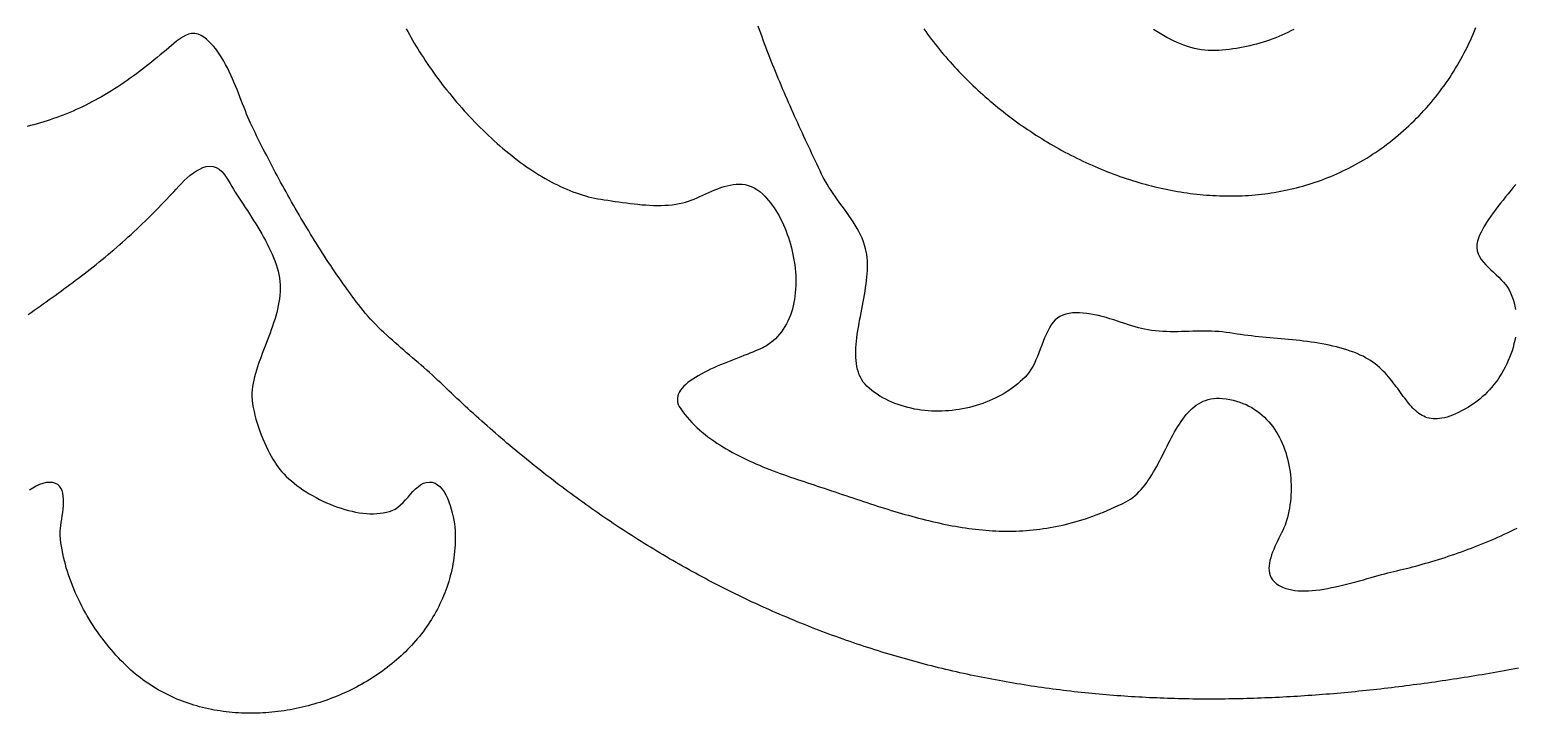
# Model space of a CAD drawing. Header units: millimetres. Extents: x 30 to 1626, y 31 to 955.
# Drawn here: x 827.7 to 1226.7, y 55.5 to 239 of the extents above; entities that cross this region are included whole.
import ezdxf

# ---------------------------------------------------------------- set-up
doc = ezdxf.new("R2010")
doc.units = ezdxf.units.MM
doc.layers.add('0_0_0', color=3, linetype='Continuous')

msp = doc.modelspace()

# ---------------------------------------------------------------- linework, layer by layer
at = {"layer": '0_0_0'}
for points in [[(1226.76, 156.5), (1226.59, 155.57), (1226.38, 154.65), (1226.14, 153.74), (1225.87, 152.83), (1225.56, 151.93), (1225.23, 151.05), (1224.86, 150.17), (1224.47, 149.31), (1224.05, 148.46), (1223.6, 147.62), (1223.13, 146.81), (1222.63, 146.01), (1222.11, 145.23), (1221.57, 144.47), (1221, 143.73), (1220.42, 143.02), (1219.82, 142.33), (1219.19, 141.67), (1218.55, 141.03), (1217.89, 140.43), (1217.22, 139.85), (1216.53, 139.3), (1215.83, 138.79), (1215.11, 138.31), (1214.15, 137.71), (1213.22, 137.16), (1212.34, 136.68), (1211.48, 136.24), (1210.67, 135.86), (1209.88, 135.53), (1209.13, 135.25), (1208.41, 135.02), (1207.72, 134.83), (1207.05, 134.69), (1206.41, 134.6), (1205.8, 134.55), (1205.22, 134.53), (1204.65, 134.56), (1204.11, 134.62), (1203.59, 134.73), (1203.09, 134.86), (1202.61, 135.03), (1202.14, 135.23), (1201.69, 135.47), (1201.25, 135.73), (1200.83, 136.02), (1200.42, 136.33), (1200.01, 136.67), (1199.62, 137.03), (1199.24, 137.42), (1198.86, 137.82), (1198.49, 138.25), (1198.12, 138.69), (1197.75, 139.14), (1197.39, 139.61), (1197.03, 140.1), (1196.66, 140.59), (1196.3, 141.1), (1195.93, 141.61), (1195.55, 142.13), (1195.17, 142.66), (1194.78, 143.18), (1194.39, 143.72), (1193.98, 144.25), (1193.56, 144.78), (1193.13, 145.31), (1192.69, 145.84), (1192.23, 146.36), (1191.76, 146.87), (1191.27, 147.38), (1190.76, 147.88), (1190.23, 148.36), (1189.67, 148.84), (1189.1, 149.3), (1188.5, 149.75), (1187.88, 150.17), (1187.23, 150.58), (1186.55, 150.97), (1185.85, 151.34), (1185.11, 151.69), (1184.23, 152.07), (1183.34, 152.42), (1182.43, 152.75), (1181.52, 153.06), (1180.59, 153.35), (1179.65, 153.62), (1178.71, 153.87), (1177.75, 154.1), (1176.79, 154.31), (1175.82, 154.51), (1174.84, 154.7), (1173.86, 154.87), (1172.87, 155.03), (1171.88, 155.17), (1170.89, 155.31), (1169.89, 155.44), (1168.88, 155.55), (1167.88, 155.67), (1166.87, 155.77), (1165.86, 155.87), (1164.86, 155.97), (1163.85, 156.06), (1162.84, 156.15), (1161.83, 156.24), (1160.83, 156.33), (1159.83, 156.42), (1158.83, 156.51), (1157.84, 156.61), (1156.85, 156.7), (1155.87, 156.81), (1154.89, 156.92), (1153.92, 157.04), (1152.96, 157.16), (1152, 157.3), (1151.05, 157.45), (1150.11, 157.6), (1149.12, 157.76), (1148.13, 157.88), (1147.13, 157.97), (1146.13, 158.04), (1145.13, 158.08), (1144.13, 158.1), (1143.12, 158.11), (1142.11, 158.1), (1141.1, 158.08), (1140.09, 158.06), (1139.08, 158.03), (1138.08, 158), (1137.07, 157.97), (1136.06, 157.95), (1135.05, 157.94), (1134.05, 157.95), (1133.05, 157.96), (1132.05, 158), (1131.05, 158.07), (1130.06, 158.15), (1129.07, 158.27), (1128.09, 158.42), (1127.11, 158.61), (1126.34, 158.79), (1125.52, 159.01), (1124.66, 159.25), (1123.76, 159.53), (1122.84, 159.82), (1121.89, 160.13), (1120.91, 160.45), (1119.91, 160.78), (1118.9, 161.1), (1117.88, 161.41), (1116.85, 161.72), (1115.81, 162), (1114.78, 162.26), (1113.74, 162.5), (1112.72, 162.69), (1111.7, 162.85), (1110.7, 162.96), (1109.72, 163.03), (1108.76, 163.03), (1107.82, 162.98), (1106.92, 162.85), (1106.04, 162.66), (1105.21, 162.38), (1104.42, 162.02), (1103.77, 161.61), (1103.18, 161.09), (1102.63, 160.47), (1102.11, 159.76), (1101.63, 158.98), (1101.17, 158.13), (1100.74, 157.22), (1100.33, 156.28), (1099.93, 155.3), (1099.54, 154.3), (1099.15, 153.3), (1098.77, 152.3), (1098.38, 151.31), (1097.97, 150.36), (1097.56, 149.44), (1097.12, 148.57), (1096.66, 147.77), (1096.17, 147.04), (1095.65, 146.39), (1095.05, 145.76), (1094.42, 145.14), (1093.78, 144.54), (1093.11, 143.96), (1092.42, 143.41), (1091.71, 142.87), (1090.98, 142.36), (1090.23, 141.86), (1089.47, 141.39), (1088.68, 140.94), (1087.89, 140.51), (1087.07, 140.1), (1086.24, 139.71), (1085.4, 139.35), (1084.55, 139), (1083.68, 138.68), (1082.81, 138.39), (1081.92, 138.11), (1081.03, 137.86), (1080.13, 137.63), (1079.22, 137.42), (1078.3, 137.24), (1077.38, 137.08), (1076.46, 136.94), (1075.53, 136.83), (1074.6, 136.74), (1073.67, 136.67), (1072.74, 136.63), (1071.81, 136.61), (1070.87, 136.62), (1069.95, 136.65), (1069.02, 136.71), (1068.1, 136.79), (1067.18, 136.9), (1066.27, 137.04), (1065.36, 137.19), (1064.46, 137.38), (1063.57, 137.59), (1062.69, 137.83), (1061.82, 138.09), (1060.96, 138.38), (1060.12, 138.69), (1059.28, 139.03), (1058.46, 139.4), (1057.65, 139.8), (1056.86, 140.22), (1056.09, 140.67), (1055.33, 141.15), (1054.59, 141.66), (1053.87, 142.19), (1053.17, 142.75), (1052.6, 143.28), (1052.08, 143.83), (1051.62, 144.42), (1051.21, 145.05), (1050.86, 145.7), (1050.55, 146.38), (1050.29, 147.09), (1050.08, 147.83), (1049.91, 148.59), (1049.78, 149.37), (1049.69, 150.18), (1049.63, 151), (1049.6, 151.85), (1049.61, 152.71), (1049.64, 153.59), (1049.7, 154.49), (1049.78, 155.4), (1049.89, 156.32), (1050.01, 157.25), (1050.15, 158.2), (1050.3, 159.15), (1050.47, 160.11), (1050.64, 161.07), (1050.82, 162.04), (1051.01, 163.01), (1051.2, 163.98), (1051.38, 164.96), (1051.57, 165.93), (1051.75, 166.9), (1051.92, 167.86), (1052.08, 168.82), (1052.24, 169.78), (1052.37, 170.73), (1052.49, 171.66), (1052.59, 172.59), (1052.67, 173.5), (1052.73, 174.4), (1052.76, 175.29), (1052.76, 176.16), (1052.73, 177.01), (1052.67, 177.85), (1052.57, 178.66), (1052.43, 179.45), (1052.25, 180.22), (1051.98, 181.17), (1051.65, 182.1), (1051.28, 183.02), (1050.87, 183.92), (1050.42, 184.81), (1049.93, 185.69), (1049.42, 186.56), (1048.88, 187.42), (1048.32, 188.28), (1047.74, 189.13), (1047.15, 189.97), (1046.55, 190.81), (1045.94, 191.65), (1045.33, 192.49), (1044.72, 193.33), (1044.12, 194.17), (1043.53, 195.02), (1042.96, 195.86), (1042.4, 196.72), (1041.87, 197.58), (1041.36, 198.45), (1040.88, 199.33), (1040.43, 200.22), (1040, 201.14), (1039.56, 202.06), (1039.12, 202.98), (1038.69, 203.9), (1038.26, 204.82), (1037.82, 205.73), (1037.39, 206.65), (1036.96, 207.57), (1036.54, 208.49), (1036.11, 209.41), (1035.68, 210.32), (1035.26, 211.24), (1034.84, 212.16), (1034.42, 213.08), (1034, 213.99), (1033.58, 214.91), (1033.17, 215.83), (1032.76, 216.75), (1032.35, 217.67), (1031.94, 218.59), (1031.54, 219.51), (1031.13, 220.43), (1030.73, 221.35), (1030.34, 222.27), (1029.94, 223.19), (1029.55, 224.12), (1029.16, 225.04), (1028.78, 225.96), (1028.39, 226.89), (1028.02, 227.81), (1027.64, 228.74), (1027.27, 229.67), (1026.9, 230.6), (1026.53, 231.53), (1026.17, 232.46), (1025.81, 233.4), (1025.46, 234.33), (1025.1, 235.27), (1024.76, 236.2), (1024.41, 237.14), (1024.07, 238.08), (1023.74, 239.02), (1023.41, 239.97)], [(1067.88, 239.23), (1068.38, 238.53), (1068.89, 237.84), (1069.4, 237.14), (1069.92, 236.45), (1070.45, 235.77), (1070.99, 235.08), (1071.53, 234.4), (1072.08, 233.73), (1072.63, 233.05), (1073.2, 232.38), (1073.76, 231.72), (1074.34, 231.06), (1074.92, 230.4), (1075.51, 229.75), (1076.1, 229.1), (1076.7, 228.45), (1077.31, 227.81), (1077.92, 227.17), (1078.54, 226.54), (1079.17, 225.91), (1079.8, 225.28), (1080.43, 224.66), (1081.07, 224.05), (1081.72, 223.44), (1082.37, 222.83), (1083.03, 222.23), (1083.7, 221.63), (1084.37, 221.04), (1085.04, 220.45), (1085.72, 219.87), (1086.4, 219.29), (1087.09, 218.71), (1087.79, 218.15), (1088.49, 217.58), (1089.19, 217.03), (1089.9, 216.47), (1090.62, 215.93), (1091.33, 215.38), (1092.06, 214.85), (1092.79, 214.32), (1093.52, 213.79), (1094.25, 213.27), (1095, 212.76), (1095.74, 212.25), (1096.49, 211.75), (1097.24, 211.25), (1098, 210.76), (1098.76, 210.28), (1099.53, 209.8), (1100.3, 209.32), (1101.07, 208.86), (1101.84, 208.4), (1102.62, 207.94), (1103.41, 207.5), (1104.19, 207.05), (1104.98, 206.62), (1105.78, 206.19), (1106.58, 205.77), (1107.38, 205.35), (1108.18, 204.95), (1108.98, 204.54), (1109.79, 204.15), (1110.61, 203.76), (1111.42, 203.38), (1112.24, 203.01), (1113.06, 202.64), (1113.88, 202.28), (1114.71, 201.93), (1115.54, 201.58), (1116.37, 201.24), (1117.2, 200.91), (1118.03, 200.59), (1118.87, 200.27), (1119.71, 199.97), (1120.55, 199.66), (1121.4, 199.37), (1122.24, 199.09), (1123.09, 198.81), (1123.94, 198.54), (1124.79, 198.28), (1125.64, 198.02), (1126.49, 197.78), (1127.35, 197.54), (1128.21, 197.31), (1129.07, 197.09), (1129.93, 196.88), (1130.79, 196.67), (1131.65, 196.47), (1132.51, 196.29), (1133.38, 196.11), (1134.24, 195.94), (1135.11, 195.77), (1135.97, 195.62), (1136.84, 195.48), (1137.71, 195.34), (1138.58, 195.21), (1139.45, 195.09), (1140.32, 194.98), (1141.19, 194.88), (1142.06, 194.79), (1142.93, 194.71), (1143.8, 194.64), (1144.67, 194.57), (1145.54, 194.52), (1146.41, 194.48), (1147.29, 194.44), (1148.16, 194.42), (1149.03, 194.4), (1149.9, 194.39), (1150.77, 194.4), (1151.64, 194.41), (1152.51, 194.43), (1153.37, 194.46), (1154.24, 194.51), (1155.11, 194.56), (1155.98, 194.62), (1156.84, 194.7), (1157.71, 194.78), (1158.57, 194.87), (1159.43, 194.98), (1160.29, 195.09), (1161.15, 195.21), (1162.01, 195.35), (1162.87, 195.5), (1163.73, 195.65), (1164.58, 195.82), (1165.43, 196), (1166.29, 196.18), (1167.14, 196.38), (1167.98, 196.59), (1168.83, 196.82), (1169.67, 197.05), (1170.52, 197.29), (1171.36, 197.55), (1172.2, 197.81), (1173.03, 198.09), (1173.87, 198.38), (1174.7, 198.68), (1175.53, 198.99), (1176.35, 199.31), (1177.18, 199.64), (1178, 199.99), (1178.82, 200.35), (1179.63, 200.72), (1180.45, 201.1), (1181.26, 201.49), (1182.07, 201.9), (1182.87, 202.31), (1183.67, 202.74), (1184.47, 203.18), (1185.26, 203.64), (1186.06, 204.1), (1186.84, 204.58), (1187.63, 205.07), (1188.41, 205.58), (1189.19, 206.09), (1189.96, 206.62), (1190.73, 207.16), (1191.5, 207.71), (1192.26, 208.28), (1193.02, 208.86), (1193.79, 209.46), (1194.54, 210.07), (1195.29, 210.68), (1196.03, 211.31), (1196.76, 211.95), (1197.47, 212.59), (1198.18, 213.24), (1198.88, 213.91), (1199.57, 214.57), (1200.25, 215.25), (1200.91, 215.94), (1201.57, 216.63), (1202.22, 217.33), (1202.86, 218.04), (1203.49, 218.76), (1204.11, 219.48), (1204.72, 220.21), (1205.31, 220.95), (1205.9, 221.7), (1206.48, 222.45), (1207.05, 223.21), (1207.6, 223.97), (1208.15, 224.75), (1208.68, 225.53), (1209.21, 226.31), (1209.72, 227.1), (1210.23, 227.9), (1210.72, 228.7), (1211.2, 229.51), (1211.67, 230.32), (1212.14, 231.14), (1212.59, 231.97), (1213.03, 232.8), (1213.45, 233.63), (1213.87, 234.47), (1214.28, 235.32), (1214.67, 236.17), (1215.06, 237.02), (1215.43, 237.88), (1215.79, 238.74), (1216.14, 239.61)], [(1227.62, 67.57), (1226.65, 67.39), (1225.67, 67.21), (1224.69, 67.04), (1223.72, 66.86), (1222.74, 66.69), (1221.77, 66.52), (1220.79, 66.35), (1219.81, 66.18), (1218.84, 66.02), (1217.86, 65.85), (1216.89, 65.69), (1215.91, 65.53), (1214.93, 65.37), (1213.96, 65.22), (1212.98, 65.06), (1212.01, 64.91), (1211.03, 64.75), (1210.06, 64.61), (1209.08, 64.46), (1208.11, 64.31), (1207.13, 64.17), (1206.16, 64.02), (1205.18, 63.88), (1204.21, 63.74), (1203.23, 63.61), (1202.26, 63.47), (1201.28, 63.34), (1200.31, 63.21), (1199.33, 63.08), (1198.36, 62.95), (1197.38, 62.83), (1196.41, 62.7), (1195.44, 62.58), (1194.46, 62.46), (1193.49, 62.34), (1192.51, 62.23), (1191.54, 62.11), (1190.57, 62), (1189.59, 61.89), (1188.62, 61.79), (1187.65, 61.68), (1186.67, 61.58), (1185.7, 61.48), (1184.73, 61.38), (1183.75, 61.28), (1182.78, 61.19), (1181.81, 61.09), (1180.83, 61), (1179.86, 60.92), (1178.89, 60.83), (1177.92, 60.75), (1176.94, 60.66), (1175.97, 60.59), (1175, 60.51), (1174.03, 60.43), (1173.06, 60.36), (1172.09, 60.29), (1171.11, 60.22), (1170.14, 60.16), (1169.17, 60.09), (1168.2, 60.03), (1167.23, 59.97), (1166.26, 59.92), (1165.29, 59.86), (1164.32, 59.81), (1163.34, 59.76), (1162.37, 59.71), (1161.4, 59.67), (1160.43, 59.63), (1159.46, 59.59), (1158.49, 59.55), (1157.52, 59.52), (1156.55, 59.48), (1155.58, 59.45), (1154.61, 59.43), (1153.64, 59.4), (1152.68, 59.38), (1151.71, 59.36), (1150.74, 59.34), (1149.77, 59.33), (1148.8, 59.32), (1147.83, 59.31), (1146.86, 59.3), (1145.89, 59.29), (1144.93, 59.29), (1143.96, 59.29), (1142.99, 59.3), (1142.02, 59.3), (1141.05, 59.31), (1140.09, 59.32), (1139.12, 59.34), (1138.15, 59.35), (1137.19, 59.37), (1136.22, 59.4), (1135.25, 59.42), (1134.29, 59.45), (1133.32, 59.48), (1132.35, 59.51), (1131.39, 59.55), (1130.42, 59.59), (1129.46, 59.63), (1128.49, 59.67), (1127.52, 59.72), (1126.56, 59.77), (1125.59, 59.82), (1124.63, 59.88), (1123.66, 59.94), (1122.7, 60), (1121.74, 60.07), (1120.77, 60.13), (1119.81, 60.2), (1118.84, 60.28), (1117.88, 60.35), (1116.92, 60.43), (1115.95, 60.51), (1114.99, 60.6), (1114.03, 60.69), (1113.06, 60.78), (1112.1, 60.87), (1111.14, 60.97), (1110.18, 61.07), (1109.21, 61.18), (1108.25, 61.28), (1107.29, 61.39), (1106.33, 61.5), (1105.37, 61.62), (1104.41, 61.74), (1103.45, 61.86), (1102.49, 61.99), (1101.52, 62.11), (1100.56, 62.25), (1099.6, 62.38), (1098.64, 62.52), (1097.68, 62.66), (1096.72, 62.8), (1095.77, 62.95), (1094.81, 63.1), (1093.85, 63.26), (1092.89, 63.41), (1091.93, 63.58), (1090.97, 63.74), (1090.01, 63.91), (1089.06, 64.08), (1088.1, 64.25), (1087.14, 64.43), (1086.18, 64.61), (1085.23, 64.79), (1084.27, 64.98), (1083.31, 65.17), (1082.36, 65.37), (1081.4, 65.56), (1080.44, 65.76), (1079.49, 65.97), (1078.53, 66.18), (1077.58, 66.39), (1076.62, 66.6), (1075.67, 66.82), (1074.71, 67.04), (1073.76, 67.27), (1072.8, 67.5), (1071.85, 67.73), (1070.89, 67.97), (1069.94, 68.21), (1068.99, 68.45), (1068.03, 68.7), (1067.08, 68.95), (1066.13, 69.2), (1065.18, 69.46), (1064.22, 69.72), (1063.27, 69.98), (1062.32, 70.25), (1061.37, 70.52), (1060.42, 70.8), (1059.47, 71.08), (1058.52, 71.36), (1057.57, 71.65), (1056.62, 71.94), (1055.67, 72.23), (1054.72, 72.53), (1053.77, 72.84), (1052.82, 73.14), (1051.87, 73.45), (1050.92, 73.76), (1049.97, 74.08), (1049.02, 74.4), (1048.08, 74.73), (1047.13, 75.06), (1046.18, 75.39), (1045.23, 75.72), (1044.29, 76.07), (1043.34, 76.41), (1042.39, 76.76), (1041.45, 77.11), (1040.5, 77.47), (1039.55, 77.83), (1038.61, 78.19), (1037.66, 78.56), (1036.72, 78.93), (1035.78, 79.31), (1034.83, 79.69), (1033.89, 80.07), (1032.94, 80.46), (1032, 80.85), (1031.06, 81.25), (1030.11, 81.65), (1029.18, 82.05), (1028.25, 82.45), (1027.32, 82.86), (1026.39, 83.27), (1025.47, 83.68), (1024.54, 84.1), (1023.62, 84.52), (1022.71, 84.94), (1021.79, 85.36), (1020.88, 85.79), (1019.97, 86.23), (1019.06, 86.66), (1018.15, 87.1), (1017.24, 87.54), (1016.34, 87.98), (1015.44, 88.43), (1014.54, 88.88), (1013.65, 89.34), (1012.75, 89.79), (1011.86, 90.25), (1010.97, 90.71), (1010.08, 91.18), (1009.2, 91.65), (1008.31, 92.12), (1007.43, 92.59), (1006.55, 93.07), (1005.68, 93.55), (1004.8, 94.03), (1003.93, 94.52), (1003.06, 95.01), (1002.19, 95.5), (1001.32, 96), (1000.46, 96.49), (999.6, 96.99), (998.74, 97.5), (997.88, 98), (997.02, 98.51), (996.17, 99.03), (995.31, 99.54), (994.46, 100.06), (993.61, 100.58), (992.77, 101.1), (991.92, 101.63), (991.08, 102.16), (990.24, 102.69), (989.4, 103.22), (988.57, 103.76), (987.73, 104.3), (986.9, 104.85), (986.07, 105.39), (985.24, 105.94), (984.41, 106.49), (983.59, 107.04), (982.77, 107.6), (981.94, 108.16), (981.13, 108.72), (980.31, 109.29), (979.49, 109.85), (978.68, 110.42), (977.87, 111), (977.06, 111.57), (976.25, 112.15), (975.45, 112.73), (974.64, 113.31), (973.84, 113.9), (973.04, 114.49), (972.24, 115.08), (971.44, 115.67), (970.65, 116.27), (969.86, 116.86), (969.07, 117.47), (968.28, 118.07), (967.49, 118.67), (966.7, 119.28), (965.92, 119.89), (965.14, 120.51), (964.36, 121.12), (963.58, 121.74), (962.8, 122.36), (962.03, 122.99), (961.25, 123.61), (960.48, 124.24), (959.71, 124.87), (958.94, 125.51), (958.18, 126.14), (957.41, 126.78), (956.65, 127.42), (955.89, 128.06), (955.13, 128.71), (954.37, 129.35), (953.61, 130), (952.86, 130.66), (952.11, 131.31), (951.35, 131.97), (950.6, 132.63), (949.86, 133.29), (949.11, 133.95), (948.37, 134.62), (947.62, 135.29), (946.88, 135.96), (946.14, 136.63), (945.4, 137.31), (944.67, 137.98), (943.93, 138.66), (943.2, 139.34), (942.47, 140.03), (941.74, 140.72), (941.01, 141.4), (940.28, 142.09), (939.56, 142.79), (938.83, 143.48), (938.11, 144.18), (937.37, 144.88), (936.63, 145.58), (935.88, 146.27), (935.12, 146.95), (934.36, 147.63), (933.6, 148.3), (932.83, 148.97), (932.05, 149.64), (931.28, 150.3), (930.5, 150.96), (929.73, 151.63), (928.95, 152.29), (928.18, 152.95), (927.41, 153.62), (926.64, 154.29), (925.88, 154.96), (925.12, 155.64), (924.36, 156.32), (923.61, 157.01), (922.87, 157.7), (922.14, 158.4), (921.41, 159.11), (920.69, 159.84), (919.99, 160.57), (919.29, 161.31), (918.61, 162.06), (917.94, 162.83), (917.28, 163.61), (916.64, 164.41), (916.01, 165.22), (915.42, 166), (914.84, 166.79), (914.25, 167.58), (913.67, 168.37), (913.09, 169.17), (912.52, 169.98), (911.95, 170.78), (911.38, 171.59), (910.81, 172.41), (910.24, 173.23), (909.68, 174.05), (909.12, 174.87), (908.57, 175.7), (908.01, 176.53), (907.46, 177.37), (906.92, 178.21), (906.37, 179.05), (905.83, 179.89), (905.29, 180.74), (904.75, 181.59), (904.22, 182.44), (903.69, 183.29), (903.16, 184.15), (902.64, 185.01), (902.11, 185.87), (901.59, 186.73), (901.08, 187.6), (900.56, 188.47), (900.05, 189.34), (899.54, 190.21), (899.04, 191.08), (898.54, 191.96), (898.04, 192.83), (897.54, 193.71), (897.05, 194.59), (896.56, 195.47), (896.07, 196.36), (895.59, 197.24), (895.1, 198.12), (894.63, 199.01), (894.15, 199.89), (893.68, 200.78), (893.21, 201.67), (892.74, 202.55), (892.28, 203.44), (891.82, 204.33), (891.36, 205.22), (890.9, 206.11), (890.45, 207), (890, 207.89), (889.56, 208.78), (889.11, 209.67), (888.67, 210.56), (888.24, 211.44), (887.8, 212.33), (887.37, 213.22), (887.03, 213.96), (886.68, 214.74), (886.33, 215.55), (885.98, 216.4), (885.63, 217.28), (885.27, 218.18), (884.91, 219.11), (884.54, 220.05), (884.16, 221.01), (883.78, 221.98), (883.39, 222.96), (882.99, 223.94), (882.57, 224.92), (882.15, 225.89), (881.72, 226.86), (881.27, 227.82), (880.8, 228.76), (880.32, 229.68), (879.83, 230.58), (879.32, 231.45), (878.79, 232.29), (878.24, 233.1), (877.67, 233.87), (877.08, 234.6), (876.47, 235.28), (875.83, 235.91), (875.18, 236.49), (874.5, 237.02), (873.79, 237.48), (872.92, 237.88), (872.05, 238.06), (871.19, 238.03), (870.35, 237.84), (869.52, 237.5), (868.71, 237.06), (867.92, 236.53), (867.17, 235.96), (866.45, 235.36), (865.76, 234.77), (865.11, 234.21), (864.33, 233.56), (863.55, 232.9), (862.76, 232.25), (861.97, 231.61), (861.18, 230.96), (860.39, 230.32), (859.59, 229.69), (858.79, 229.06), (857.98, 228.44), (857.17, 227.82), (856.36, 227.21), (855.54, 226.6), (854.71, 226), (853.88, 225.41), (853.05, 224.83), (852.21, 224.26), (851.36, 223.7), (850.5, 223.14), (849.64, 222.6), (848.77, 222.06), (847.89, 221.54), (847.01, 221.03), (846.11, 220.53), (845.28, 220.08), (844.44, 219.64), (843.6, 219.21), (842.76, 218.78), (841.91, 218.37), (841.05, 217.97), (840.2, 217.58), (839.34, 217.2), (838.47, 216.84), (837.61, 216.48), (836.74, 216.13), (835.87, 215.8), (834.99, 215.47), (834.12, 215.16), (833.24, 214.86), (832.36, 214.57), (831.48, 214.29), (830.6, 214.02), (829.71, 213.77), (828.82, 213.53), (827.94, 213.3), (827.05, 213.08)], [(928.87, 239.27), (929.27, 238.52), (929.68, 237.76), (930.11, 237), (930.54, 236.23), (931, 235.46), (931.46, 234.68), (931.93, 233.9), (932.42, 233.11), (932.92, 232.32), (933.44, 231.53), (933.96, 230.74), (934.49, 229.94), (935.04, 229.14), (935.6, 228.35), (936.17, 227.55), (936.74, 226.75), (937.33, 225.95), (937.93, 225.15), (938.54, 224.35), (939.16, 223.56), (939.79, 222.76), (940.43, 221.97), (941.07, 221.18), (941.73, 220.39), (942.39, 219.61), (943.07, 218.83), (943.75, 218.05), (944.44, 217.28), (945.13, 216.51), (945.84, 215.75), (946.55, 214.99), (947.27, 214.24), (947.99, 213.5), (948.73, 212.76), (949.47, 212.04), (950.21, 211.31), (950.96, 210.6), (951.72, 209.9), (952.48, 209.2), (953.25, 208.51), (954.03, 207.84), (954.8, 207.17), (955.59, 206.51), (956.38, 205.87), (957.17, 205.23), (957.97, 204.61), (958.77, 204), (959.57, 203.4), (960.38, 202.81), (961.19, 202.24), (962.01, 201.68), (962.82, 201.14), (963.64, 200.61), (964.47, 200.09), (965.29, 199.59), (966.12, 199.11), (966.95, 198.64), (967.78, 198.19), (968.61, 197.75), (969.44, 197.34), (970.28, 196.94), (971.11, 196.55), (971.95, 196.19), (972.78, 195.84), (973.62, 195.52), (974.45, 195.21), (975.29, 194.93), (976.13, 194.66), (976.96, 194.42), (977.79, 194.19), (978.63, 193.99), (979.46, 193.81), (980.29, 193.65), (981.11, 193.52), (982.04, 193.38), (982.99, 193.23), (983.96, 193.09), (984.94, 192.94), (985.94, 192.79), (986.95, 192.65), (987.97, 192.51), (989, 192.38), (990.04, 192.26), (991.07, 192.15), (992.12, 192.05), (993.16, 191.97), (994.2, 191.91), (995.23, 191.87), (996.26, 191.86), (997.28, 191.86), (998.29, 191.9), (999.29, 191.96), (1000.27, 192.05), (1001.24, 192.18), (1002.19, 192.34), (1003.11, 192.53), (1003.87, 192.73), (1004.63, 192.97), (1005.4, 193.25), (1006.18, 193.56), (1006.96, 193.89), (1007.75, 194.23), (1008.55, 194.59), (1009.35, 194.95), (1010.15, 195.31), (1010.96, 195.67), (1011.77, 196.01), (1012.58, 196.34), (1013.39, 196.64), (1014.21, 196.91), (1015.02, 197.14), (1015.84, 197.33), (1016.65, 197.47), (1017.46, 197.56), (1018.27, 197.58), (1019.08, 197.54), (1019.88, 197.43), (1020.68, 197.24), (1021.48, 196.97), (1022.27, 196.6), (1023.05, 196.14), (1023.83, 195.57), (1024.6, 194.9), (1025.13, 194.37), (1025.66, 193.8), (1026.18, 193.2), (1026.68, 192.57), (1027.17, 191.91), (1027.64, 191.23), (1028.1, 190.52), (1028.55, 189.79), (1028.98, 189.03), (1029.39, 188.26), (1029.79, 187.46), (1030.17, 186.64), (1030.53, 185.81), (1030.87, 184.96), (1031.2, 184.09), (1031.51, 183.21), (1031.79, 182.32), (1032.06, 181.42), (1032.3, 180.51), (1032.53, 179.59), (1032.73, 178.66), (1032.91, 177.73), (1033.07, 176.8), (1033.2, 175.86), (1033.31, 174.92), (1033.4, 173.98), (1033.46, 173.04), (1033.49, 172.11), (1033.5, 171.18), (1033.48, 170.25), (1033.44, 169.33), (1033.36, 168.42), (1033.26, 167.52), (1033.13, 166.63), (1032.97, 165.75), (1032.79, 164.88), (1032.57, 164.03), (1032.32, 163.2), (1032.03, 162.38), (1031.72, 161.58), (1031.37, 160.81), (1030.99, 160.05), (1030.58, 159.32), (1030.13, 158.61), (1029.65, 157.92), (1029.14, 157.27), (1028.58, 156.64), (1028, 156.04), (1027.37, 155.47), (1026.71, 154.94), (1026.01, 154.43), (1025.6, 154.17), (1025.12, 153.91), (1024.59, 153.63), (1024, 153.35), (1023.36, 153.07), (1022.67, 152.77), (1021.94, 152.47), (1021.18, 152.16), (1020.38, 151.85), (1019.55, 151.52), (1018.7, 151.19), (1017.83, 150.85), (1016.94, 150.5), (1016.03, 150.15), (1015.12, 149.79), (1014.21, 149.41), (1013.3, 149.04), (1012.39, 148.65), (1011.49, 148.25), (1010.6, 147.85), (1009.73, 147.43), (1008.89, 147.01), (1008.07, 146.58), (1007.28, 146.14), (1006.52, 145.69), (1005.8, 145.23), (1005.13, 144.77), (1004.5, 144.29), (1003.92, 143.81), (1003.4, 143.31), (1002.94, 142.81), (1002.55, 142.29), (1002.22, 141.77), (1001.96, 141.24), (1001.78, 140.69), (1001.69, 140.14), (1001.68, 139.58), (1001.75, 139), (1001.92, 138.42), (1002.19, 137.83), (1002.57, 137.22), (1003.12, 136.45), (1003.7, 135.7), (1004.3, 134.97), (1004.93, 134.26), (1005.58, 133.56), (1006.25, 132.88), (1006.93, 132.22), (1007.64, 131.58), (1008.37, 130.96), (1009.11, 130.35), (1009.87, 129.75), (1010.65, 129.17), (1011.44, 128.61), (1012.25, 128.06), (1013.07, 127.53), (1013.91, 127.01), (1014.75, 126.5), (1015.61, 126.01), (1016.48, 125.52), (1017.36, 125.06), (1018.24, 124.6), (1019.14, 124.15), (1020.04, 123.72), (1020.95, 123.3), (1021.86, 122.88), (1022.78, 122.48), (1023.71, 122.09), (1024.63, 121.7), (1025.56, 121.33), (1026.49, 120.96), (1027.42, 120.6), (1028.36, 120.25), (1029.29, 119.91), (1030.22, 119.57), (1031.14, 119.24), (1032.07, 118.92), (1032.99, 118.6), (1033.9, 118.29), (1034.81, 117.98), (1035.72, 117.68), (1036.61, 117.38), (1037.5, 117.09), (1038.38, 116.79), (1039.25, 116.51), (1040.11, 116.22), (1041.1, 115.89), (1042.08, 115.56), (1043.05, 115.24), (1044.02, 114.91), (1044.99, 114.59), (1045.95, 114.26), (1046.91, 113.94), (1047.87, 113.62), (1048.82, 113.3), (1049.77, 112.98), (1050.72, 112.67), (1051.67, 112.36), (1052.61, 112.05), (1053.55, 111.74), (1054.48, 111.44), (1055.42, 111.14), (1056.35, 110.85), (1057.28, 110.55), (1058.2, 110.27), (1059.13, 109.98), (1060.05, 109.7), (1060.97, 109.43), (1061.89, 109.16), (1062.8, 108.9), (1063.72, 108.64), (1064.63, 108.38), (1065.54, 108.14), (1066.45, 107.89), (1067.36, 107.66), (1068.26, 107.43), (1069.17, 107.21), (1070.07, 106.99), (1070.98, 106.78), (1071.88, 106.58), (1072.78, 106.39), (1073.69, 106.2), (1074.59, 106.02), (1075.49, 105.85), (1076.39, 105.69), (1077.29, 105.53), (1078.19, 105.39), (1079.09, 105.25), (1079.99, 105.12), (1080.89, 105.01), (1081.79, 104.9), (1082.69, 104.8), (1083.59, 104.71), (1084.49, 104.63), (1085.39, 104.56), (1086.3, 104.51), (1087.2, 104.46), (1088.1, 104.42), (1089.01, 104.4), (1089.92, 104.39), (1090.82, 104.38), (1091.73, 104.39), (1092.64, 104.42), (1093.56, 104.45), (1094.47, 104.5), (1095.39, 104.56), (1096.3, 104.63), (1097.22, 104.72), (1098.14, 104.82), (1099.07, 104.93), (1099.99, 105.06), (1100.92, 105.2), (1101.85, 105.35), (1102.78, 105.52), (1103.72, 105.7), (1104.66, 105.9), (1105.6, 106.11), (1106.54, 106.34), (1107.49, 106.59), (1108.44, 106.85), (1109.39, 107.12), (1110.35, 107.41), (1111.31, 107.72), (1112.27, 108.05), (1113.24, 108.39), (1114.21, 108.75), (1115.18, 109.12), (1116.16, 109.51), (1117.14, 109.92), (1118.13, 110.35), (1119.12, 110.8), (1120.11, 111.26), (1121.11, 111.75), (1122.11, 112.25), (1122.78, 112.61), (1123.42, 113.02), (1124.03, 113.46), (1124.63, 113.94), (1125.2, 114.45), (1125.75, 115), (1126.28, 115.57), (1126.8, 116.18), (1127.3, 116.81), (1127.78, 117.46), (1128.26, 118.14), (1128.71, 118.84), (1129.16, 119.55), (1129.59, 120.28), (1130.02, 121.02), (1130.44, 121.78), (1130.85, 122.55), (1131.25, 123.32), (1131.65, 124.1), (1132.05, 124.88), (1132.44, 125.67), (1132.84, 126.45), (1133.23, 127.24), (1133.62, 128.01), (1134.02, 128.79), (1134.42, 129.55), (1134.83, 130.3), (1135.24, 131.04), (1135.65, 131.77), (1136.08, 132.47), (1136.51, 133.16), (1136.96, 133.83), (1137.42, 134.48), (1137.89, 135.1), (1138.37, 135.7), (1138.87, 136.26), (1139.39, 136.8), (1139.92, 137.3), (1140.47, 137.77), (1141.04, 138.2), (1141.64, 138.59), (1142.25, 138.94), (1142.89, 139.25), (1143.55, 139.51), (1144.24, 139.72), (1144.96, 139.89), (1145.7, 140), (1146.47, 140.06), (1147.28, 140.07), (1148.11, 140.02), (1149.1, 139.9), (1150.06, 139.74), (1150.99, 139.54), (1151.89, 139.3), (1152.76, 139.03), (1153.6, 138.71), (1154.42, 138.36), (1155.21, 137.97), (1155.97, 137.55), (1156.7, 137.1), (1157.41, 136.62), (1158.09, 136.1), (1158.74, 135.56), (1159.37, 134.99), (1159.96, 134.39), (1160.53, 133.77), (1161.08, 133.12), (1161.6, 132.45), (1162.09, 131.75), (1162.55, 131.04), (1162.99, 130.3), (1163.4, 129.55), (1163.79, 128.78), (1164.15, 127.99), (1164.48, 127.19), (1164.79, 126.37), (1165.07, 125.54), (1165.33, 124.7), (1165.56, 123.85), (1165.77, 122.99), (1165.95, 122.12), (1166.11, 121.24), (1166.24, 120.36), (1166.35, 119.47), (1166.43, 118.58), (1166.49, 117.69), (1166.52, 116.79), (1166.53, 115.9), (1166.52, 115.01), (1166.48, 114.12), (1166.42, 113.23), (1166.33, 112.35), (1166.22, 111.47), (1166.09, 110.6), (1165.93, 109.74), (1165.75, 108.89), (1165.55, 108.05), (1165.32, 107.22), (1165.13, 106.6), (1164.89, 105.96), (1164.61, 105.3), (1164.3, 104.61), (1163.97, 103.91), (1163.62, 103.2), (1163.27, 102.47), (1162.91, 101.73), (1162.55, 100.99), (1162.2, 100.24), (1161.87, 99.49), (1161.56, 98.74), (1161.28, 98), (1161.04, 97.26), (1160.84, 96.53), (1160.69, 95.81), (1160.6, 95.11), (1160.56, 94.42), (1160.6, 93.75), (1160.71, 93.1), (1160.91, 92.48), (1161.19, 91.88), (1161.57, 91.31), (1162.05, 90.77), (1162.64, 90.27), (1163.35, 89.81), (1164.18, 89.38), (1165.13, 89), (1165.88, 88.77), (1166.68, 88.59), (1167.51, 88.46), (1168.38, 88.37), (1169.29, 88.33), (1170.23, 88.33), (1171.19, 88.37), (1172.19, 88.44), (1173.2, 88.54), (1174.23, 88.67), (1175.28, 88.83), (1176.34, 89.02), (1177.42, 89.23), (1178.49, 89.45), (1179.58, 89.7), (1180.66, 89.95), (1181.74, 90.22), (1182.81, 90.5), (1183.88, 90.78), (1184.93, 91.07), (1185.97, 91.36), (1186.99, 91.65), (1187.99, 91.93), (1188.96, 92.21), (1189.91, 92.47), (1190.82, 92.73), (1191.7, 92.97), (1192.55, 93.19), (1193.35, 93.39), (1194.11, 93.57), (1194.95, 93.76), (1195.78, 93.96), (1196.62, 94.16), (1197.47, 94.37), (1198.32, 94.58), (1199.17, 94.81), (1200.03, 95.03), (1200.89, 95.27), (1201.75, 95.51), (1202.62, 95.75), (1203.49, 96), (1204.36, 96.26), (1205.23, 96.53), (1206.11, 96.8), (1206.99, 97.08), (1207.87, 97.36), (1208.75, 97.65), (1209.63, 97.94), (1210.51, 98.25), (1211.4, 98.56), (1212.29, 98.87), (1213.17, 99.19), (1214.06, 99.52), (1214.95, 99.85), (1215.83, 100.19), (1216.72, 100.54), (1217.61, 100.89), (1218.49, 101.25), (1219.38, 101.62), (1220.26, 101.99), (1221.15, 102.37), (1222.03, 102.76), (1222.91, 103.15), (1223.79, 103.55), (1224.66, 103.96), (1225.54, 104.37), (1226.41, 104.79), (1227.28, 105.21)], [(1167.26, 239.09), (1166.48, 238.69), (1165.68, 238.31), (1164.88, 237.93), (1164.07, 237.57), (1163.25, 237.22), (1162.42, 236.89), (1161.58, 236.57), (1160.73, 236.27), (1159.88, 235.97), (1159.01, 235.7), (1158.14, 235.44), (1157.26, 235.19), (1156.37, 234.96), (1155.48, 234.74), (1154.57, 234.54), (1153.66, 234.35), (1152.74, 234.18), (1151.82, 234.02), (1150.88, 233.88), (1149.94, 233.76), (1148.99, 233.65), (1148.04, 233.56), (1147.08, 233.49), (1146.11, 233.43), (1145.19, 233.41), (1144.27, 233.44), (1143.34, 233.51), (1142.41, 233.64), (1141.48, 233.81), (1140.54, 234.02), (1139.61, 234.27), (1138.68, 234.55), (1137.75, 234.88), (1136.82, 235.24), (1135.9, 235.63), (1134.98, 236.05), (1134.06, 236.5), (1133.15, 236.97), (1132.25, 237.47), (1131.36, 237.99), (1130.47, 238.53), (1129.6, 239.09)], [(827.27, 162.56), (828.09, 163.13), (828.9, 163.7), (829.71, 164.27), (830.53, 164.84), (831.33, 165.41), (832.14, 165.98), (832.94, 166.56), (833.74, 167.13), (834.54, 167.71), (835.33, 168.29), (836.13, 168.86), (836.91, 169.44), (837.7, 170.02), (838.48, 170.6), (839.26, 171.18), (840.04, 171.77), (840.81, 172.35), (841.58, 172.94), (842.35, 173.52), (843.11, 174.11), (843.93, 174.74), (844.75, 175.38), (845.56, 176.02), (846.36, 176.67), (847.17, 177.32), (847.96, 177.98), (848.76, 178.64), (849.54, 179.3), (850.33, 179.97), (851.11, 180.64), (851.88, 181.32), (852.66, 182), (853.42, 182.69), (854.19, 183.38), (854.95, 184.07), (855.7, 184.77), (856.45, 185.47), (857.2, 186.18), (857.95, 186.89), (858.69, 187.6), (859.43, 188.32), (860.16, 189.04), (860.89, 189.77), (861.62, 190.5), (862.34, 191.24), (863.06, 191.98), (863.78, 192.72), (864.49, 193.47), (865.2, 194.22), (865.78, 194.85), (866.4, 195.53), (867.06, 196.26), (867.76, 197.01), (868.49, 197.77), (869.24, 198.52), (870.03, 199.26), (870.84, 199.95), (871.67, 200.59), (872.51, 201.15), (873.37, 201.63), (874.25, 202.01), (875.13, 202.27), (876.02, 202.39), (876.97, 202.32), (877.83, 202.04), (878.6, 201.57), (879.3, 200.96), (879.93, 200.24), (880.51, 199.45), (881.04, 198.61), (881.53, 197.77), (881.99, 196.96), (882.44, 196.22), (882.94, 195.43), (883.45, 194.63), (883.98, 193.82), (884.52, 192.99), (885.07, 192.15), (885.62, 191.31), (886.18, 190.45), (886.74, 189.59), (887.31, 188.71), (887.86, 187.83), (888.42, 186.94), (888.97, 186.05), (889.51, 185.15), (890.03, 184.25), (890.55, 183.34), (891.04, 182.43), (891.52, 181.52), (891.98, 180.6), (892.42, 179.69), (892.83, 178.77), (893.21, 177.86), (893.56, 176.94), (893.89, 176.03), (894.17, 175.12), (894.43, 174.22), (894.64, 173.29), (894.79, 172.37), (894.9, 171.44), (894.96, 170.51), (894.98, 169.58), (894.95, 168.65), (894.89, 167.72), (894.78, 166.8), (894.64, 165.87), (894.47, 164.94), (894.27, 164.01), (894.05, 163.09), (893.8, 162.16), (893.52, 161.24), (893.23, 160.32), (892.92, 159.4), (892.6, 158.48), (892.27, 157.56), (891.93, 156.64), (891.58, 155.73), (891.23, 154.82), (890.88, 153.91), (890.53, 153), (890.18, 152.09), (889.85, 151.19), (889.52, 150.29), (889.2, 149.4), (888.9, 148.5), (888.61, 147.61), (888.35, 146.73), (888.11, 145.85), (887.89, 144.97), (887.7, 144.09), (887.54, 143.22), (887.44, 142.38), (887.4, 141.49), (887.41, 140.56), (887.48, 139.6), (887.59, 138.61), (887.76, 137.59), (887.96, 136.55), (888.21, 135.5), (888.49, 134.44), (888.8, 133.38), (889.15, 132.32), (889.52, 131.26), (889.92, 130.22), (890.33, 129.19), (890.76, 128.19), (891.21, 127.21), (891.66, 126.27), (892.12, 125.36), (892.59, 124.5), (893.05, 123.68), (893.51, 122.92), (893.97, 122.22), (894.41, 121.59), (894.9, 120.96), (895.44, 120.34), (896.02, 119.71), (896.64, 119.09), (897.3, 118.48), (897.99, 117.87), (898.72, 117.27), (899.49, 116.68), (900.28, 116.1), (901.1, 115.53), (901.94, 114.98), (902.81, 114.44), (903.7, 113.92), (904.61, 113.42), (905.54, 112.93), (906.48, 112.47), (907.43, 112.03), (908.4, 111.62), (909.37, 111.23), (910.35, 110.87), (911.33, 110.54), (912.32, 110.23), (913.3, 109.96), (914.29, 109.72), (915.26, 109.52), (916.24, 109.35), (917.2, 109.22), (918.15, 109.13), (919.09, 109.08), (920.01, 109.07), (920.92, 109.1), (921.8, 109.18), (922.67, 109.3), (923.51, 109.47), (924.32, 109.69), (925.11, 109.96), (925.88, 110.33), (926.62, 110.83), (927.32, 111.42), (928.01, 112.09), (928.67, 112.81), (929.33, 113.56), (929.99, 114.3), (930.65, 115.03), (931.32, 115.71), (932.01, 116.32), (932.72, 116.84), (933.46, 117.24), (934.24, 117.49), (935.06, 117.58), (935.85, 117.5), (936.58, 117.25), (937.26, 116.86), (937.89, 116.34), (938.47, 115.7), (939, 114.96), (939.48, 114.14), (939.91, 113.25), (940.3, 112.3), (940.65, 111.32), (940.95, 110.31), (941.21, 109.29), (941.44, 108.28), (941.62, 107.3), (941.77, 106.35), (941.89, 105.45), (941.97, 104.62), (942.02, 103.87), (942.03, 103.22), (942.03, 102.35), (942.01, 101.49), (941.97, 100.63), (941.91, 99.78), (941.84, 98.93), (941.75, 98.09), (941.65, 97.26), (941.53, 96.44), (941.39, 95.62), (941.24, 94.8), (941.07, 94), (940.89, 93.2), (940.69, 92.41), (940.48, 91.62), (940.25, 90.84), (940.01, 90.07), (939.75, 89.3), (939.48, 88.54), (939.19, 87.79), (938.89, 87.05), (938.58, 86.31), (938.25, 85.58), (937.91, 84.86), (937.56, 84.14), (937.2, 83.43), (936.82, 82.73), (936.43, 82.04), (936.02, 81.35), (935.61, 80.67), (935.18, 80), (934.74, 79.34), (934.29, 78.68), (933.83, 78.04), (933.35, 77.4), (932.87, 76.77), (932.37, 76.14), (931.87, 75.53), (931.35, 74.92), (930.82, 74.32), (930.28, 73.73), (929.74, 73.15), (929.18, 72.57), (928.61, 72.01), (928.03, 71.45), (927.45, 70.9), (926.85, 70.36), (926.25, 69.83), (925.64, 69.3), (925.01, 68.79), (924.38, 68.28), (923.75, 67.79), (923.1, 67.3), (922.45, 66.82), (921.78, 66.35), (921.11, 65.89), (920.44, 65.44), (919.75, 65), (919.06, 64.56), (918.37, 64.14), (917.66, 63.73), (916.95, 63.32), (916.24, 62.93), (915.51, 62.54), (914.78, 62.16), (914.05, 61.8), (913.31, 61.44), (912.57, 61.09), (911.82, 60.76), (911.06, 60.43), (910.3, 60.11), (909.54, 59.8), (908.77, 59.51), (908, 59.22), (907.22, 58.94), (906.44, 58.67), (905.65, 58.42), (904.87, 58.17), (904.07, 57.94), (903.28, 57.71), (902.48, 57.5), (901.68, 57.29), (900.88, 57.1), (900.08, 56.91), (899.27, 56.74), (898.46, 56.58), (897.65, 56.43), (896.84, 56.29), (896.02, 56.16), (895.21, 56.04), (894.39, 55.94), (893.57, 55.84), (892.75, 55.76), (891.93, 55.68), (891.12, 55.62), (890.3, 55.57), (889.48, 55.53), (888.66, 55.51), (887.84, 55.49), (887.02, 55.49), (886.2, 55.49), (885.38, 55.51), (884.57, 55.54), (883.75, 55.59), (882.94, 55.64), (882.13, 55.71), (881.32, 55.79), (880.51, 55.88), (879.71, 55.98), (878.9, 56.1), (878.1, 56.22), (877.3, 56.36), (876.51, 56.51), (875.72, 56.68), (874.93, 56.85), (874.14, 57.04), (873.36, 57.25), (872.58, 57.46), (871.81, 57.69), (871.04, 57.93), (870.27, 58.18), (869.51, 58.45), (868.76, 58.72), (868.01, 59.02), (867.26, 59.32), (866.52, 59.64), (865.78, 59.97), (865.05, 60.31), (864.33, 60.67), (863.61, 61.04), (862.9, 61.42), (862.19, 61.82), (861.49, 62.23), (860.8, 62.66), (860.11, 63.09), (859.44, 63.55), (858.76, 64.01), (858.1, 64.49), (857.44, 64.98), (856.8, 65.49), (856.15, 66.01), (855.52, 66.55), (854.9, 67.1), (854.28, 67.66), (853.59, 68.32), (852.9, 69), (852.21, 69.69), (851.54, 70.4), (850.87, 71.12), (850.22, 71.86), (849.57, 72.6), (848.93, 73.37), (848.3, 74.14), (847.68, 74.93), (847.08, 75.73), (846.48, 76.54), (845.9, 77.36), (845.33, 78.19), (844.77, 79.04), (844.22, 79.89), (843.69, 80.75), (843.17, 81.62), (842.66, 82.5), (842.17, 83.39), (841.69, 84.29), (841.23, 85.19), (840.79, 86.1), (840.36, 87.02), (839.94, 87.94), (839.55, 88.87), (839.17, 89.81), (838.81, 90.75), (838.46, 91.69), (838.14, 92.64), (837.83, 93.59), (837.54, 94.54), (837.28, 95.5), (837.03, 96.46), (836.8, 97.42), (836.59, 98.39), (836.41, 99.35), (836.24, 100.32), (836.1, 101.29), (835.98, 102.25), (835.89, 103.22), (835.87, 103.78), (835.9, 104.42), (835.97, 105.14), (836.07, 105.92), (836.19, 106.75), (836.32, 107.61), (836.45, 108.51), (836.58, 109.42), (836.68, 110.33), (836.76, 111.24), (836.8, 112.13), (836.79, 112.99), (836.73, 113.81), (836.6, 114.58), (836.4, 115.28), (836.11, 115.9), (835.73, 116.44), (835.24, 116.88), (834.64, 117.2), (833.91, 117.41), (833.05, 117.48), (832.15, 117.41), (831.24, 117.21), (830.32, 116.89), (829.42, 116.47), (828.52, 115.97), (827.63, 115.4)], [(1226.87, 197.48), (1226.21, 196.65), (1225.53, 195.82), (1224.84, 194.97), (1224.15, 194.13), (1223.45, 193.27), (1222.77, 192.42), (1222.09, 191.56), (1221.42, 190.7), (1220.78, 189.84), (1220.15, 188.97), (1219.56, 188.11), (1219, 187.26), (1218.47, 186.4), (1217.99, 185.55), (1217.55, 184.71), (1217.17, 183.87), (1216.84, 183.04), (1216.57, 182.22), (1216.4, 181.34), (1216.38, 180.49), (1216.51, 179.67), (1216.77, 178.88), (1217.15, 178.11), (1217.62, 177.37), (1218.17, 176.65), (1218.79, 175.94), (1219.46, 175.25), (1220.16, 174.56), (1220.88, 173.89), (1221.6, 173.23), (1222.31, 172.56), (1222.99, 171.9), (1223.62, 171.24), (1224.19, 170.57), (1224.69, 169.9), (1225.09, 169.22), (1225.49, 168.36), (1225.85, 167.49), (1226.16, 166.61), (1226.42, 165.72), (1226.64, 164.82), (1226.82, 163.91)]]:
    msp.add_lwpolyline(points, dxfattribs=at)

doc.saveas('drawing.dxf')
